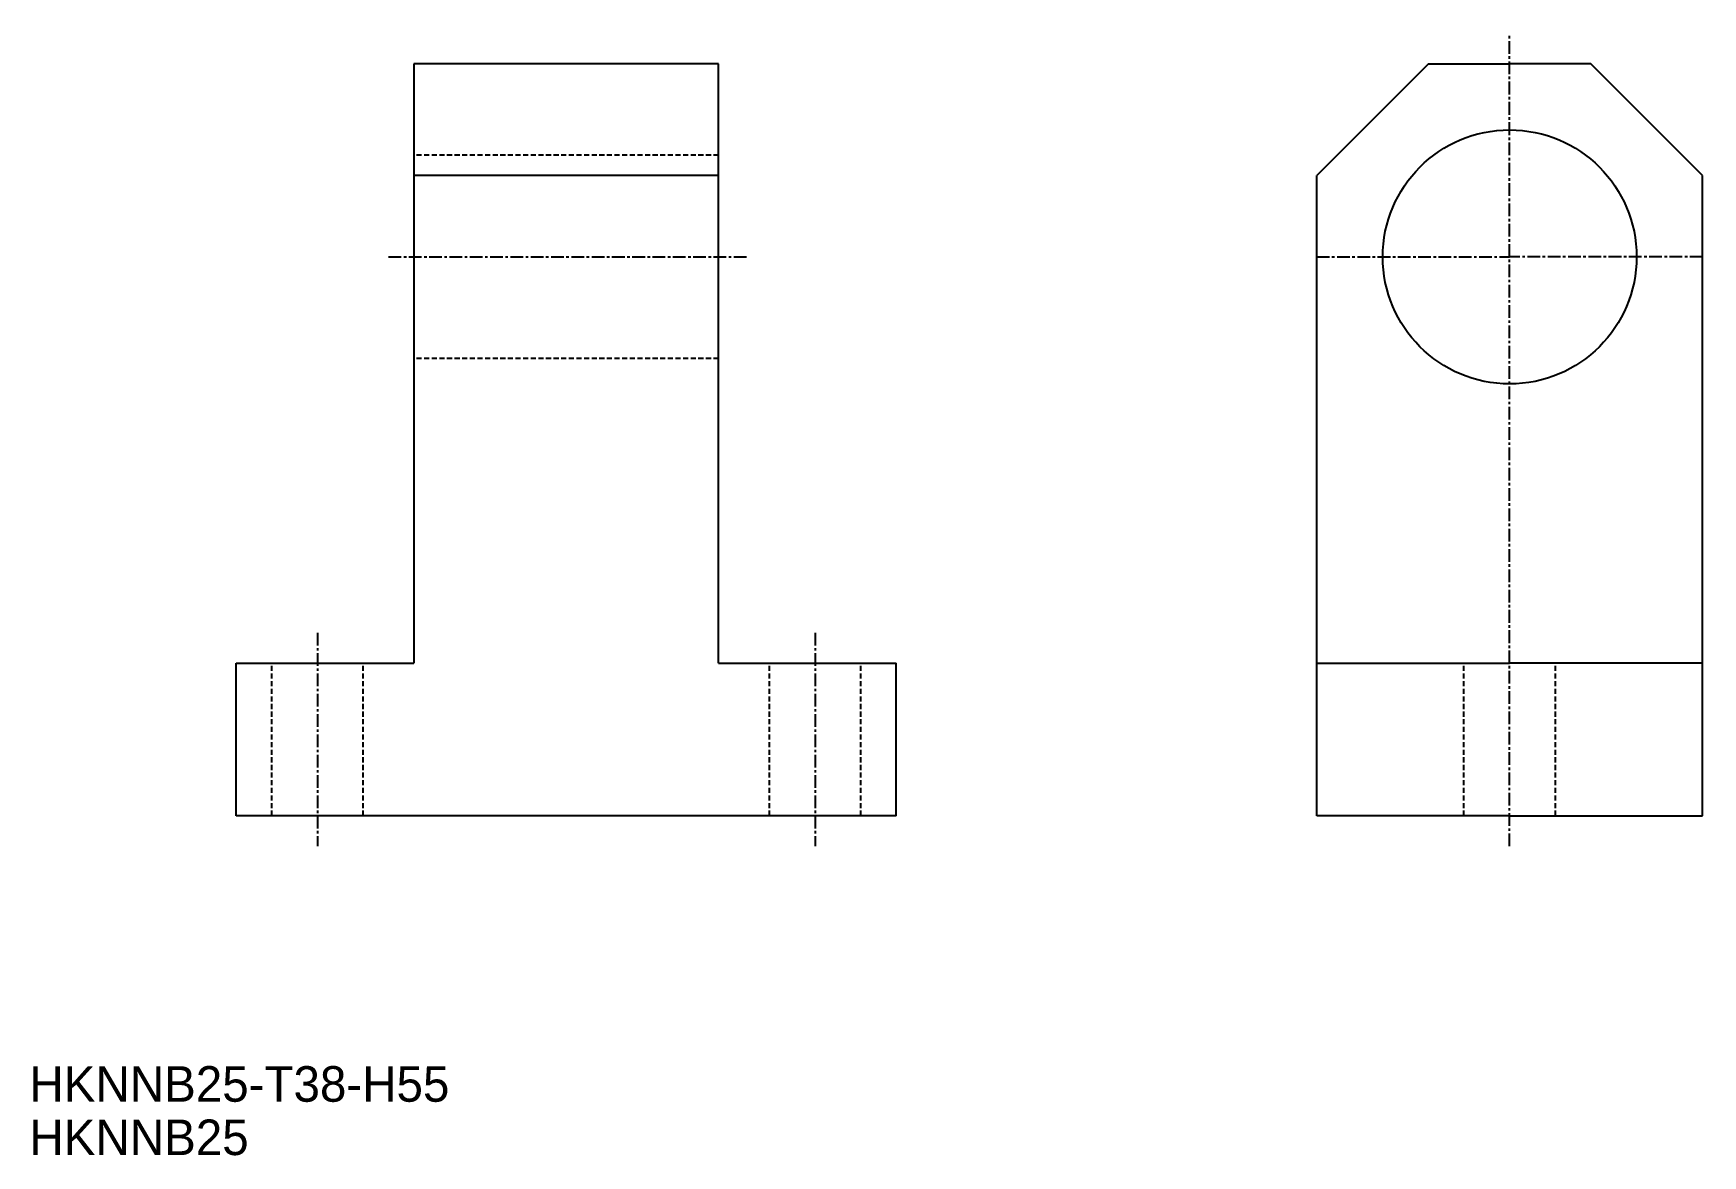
# Model space of a CAD drawing. Extents: x 1 to 165, y 1 to 111.
import ezdxf

# ---------------------------------------------------------------- set-up
doc = ezdxf.new("R2010")
doc.units = 0
doc.linetypes.add('CENTER', pattern=[2, 1.25, -0.25, 0.25, -0.25])
doc.linetypes.add('DASHED', pattern=[0.75, 0.5, -0.25])
doc.layers.get('0').update_dxf_attribs({"linetype": 'CONTINUOUS'})
doc.layers.add('CENTER', color=1, linetype='CENTER')

msp = doc.modelspace()

# ---------------------------------------------------------------- linework, layer by layer
at = {"color": 7, "linetype": 'CONTINUOUS'}
for p, q in [((38.32, 108.33), (38.32, 49.33)), ((68.32, 108.33), (38.32, 108.33)), ((68.32, 49.33), (68.32, 108.33)), ((138.22, 108.33), (127.22, 97.33)), ((138.22, 108.33), (146.22, 108.33)), ((154.22, 108.33), (146.22, 108.33)), ((165.22, 97.33), (154.22, 108.33)), ((68.32, 97.33), (38.32, 97.33)), ((127.22, 34.33), (127.22, 97.33)), ((165.22, 34.33), (165.22, 97.33)), ((20.82, 34.33), (20.82, 49.33)), ((20.82, 49.33), (38.32, 49.33)), ((68.32, 49.33), (85.82, 49.33)), ((85.82, 34.33), (85.82, 49.33)), ((127.22, 49.33), (146.22, 49.33)), ((165.22, 49.33), (146.22, 49.33)), ((85.82, 34.33), (20.82, 34.33)), ((146.22, 34.33), (127.22, 34.33)), ((146.22, 34.33), (165.22, 34.33))]:
    msp.add_line(p, q, dxfattribs=at)
at = {"color": 3, "linetype": 'DASHED'}
for p, q in [((68.32, 99.33), (38.32, 99.33)), ((68.32, 79.33), (38.32, 79.33)), ((24.32, 34.33), (24.32, 49.33)), ((33.32, 34.33), (33.32, 49.33)), ((73.32, 34.33), (73.32, 49.33)), ((82.32, 34.33), (82.32, 49.33)), ((141.72, 34.33), (141.72, 49.33)), ((150.72, 34.33), (150.72, 49.33))]:
    msp.add_line(p, q, dxfattribs=at)
at = {"color": 7, "linetype": 'CONTINUOUS'}
msp.add_circle((146.22, 89.33), 12.5, dxfattribs=at)
at = {"layer": 'CENTER', "color": 1, "linetype": 'CENTER'}
for p, q in [((146.22, 31.33), (146.22, 111.33)), ((35.82, 89.33), (71.32, 89.33)), ((127.22, 89.33), (146.22, 89.33)), ((165.22, 89.33), (146.22, 89.33)), ((28.82, 52.33), (28.82, 31.33)), ((77.82, 52.33), (77.82, 31.33))]:
    msp.add_line(p, q, dxfattribs=at)

# ---------------------------------------------------------------- texts
at = {"color": 7, "linetype": 'CONTINUOUS'}
for s, p in [('HKNNB25-T38-H55', (0.45, 6.18)), ('HKNNB25', (0.45, 0.93))]:
    msp.add_text(s, height=3.5, dxfattribs=at).set_placement(p)

doc.saveas('drawing.dxf')
